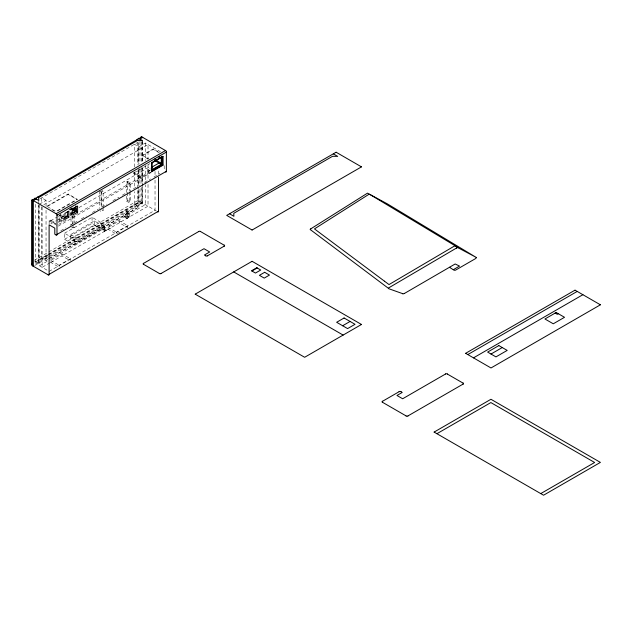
<?xml version="1.0" encoding="UTF-8"?>
<svg xmlns="http://www.w3.org/2000/svg" width="632" height="632" viewBox="0 0 632 632"><rect width="100%" height="100%" fill="white"/><g stroke="black" fill="none" stroke-linecap="round" stroke-linejoin="round"><path stroke-width="0.47" stroke-dasharray="3.16 2.37" d="M124.567 217.005L126.755 210.693L129.189 212.099L129.189 217.155L127 218.411L124.567 217.005L126.755 215.741L129.189 217.155M127.198 217.85L125.618 216.934L127.19 212.399L128.77 213.316L128.77 216.942L127 218.411M128.77 213.316L129.189 212.099M40.156 198.701L137.452 142.532M39.476 204.152L46.041 200.36L46.041 206.285M134.434 166.982L134.434 144.27L138.811 146.798L145.376 143.006L160.496 151.743M43.837 204.689L148.022 144.538L148.022 159.217M46.831 206.285L68.153 193.977L77.191 199.191L77.191 199.665L68.153 194.443L46.831 206.759L46.831 206.285L55.869 211.507L77.191 199.191M147.928 158.988L142.295 155.741L142.295 155.235L153.236 148.915L159.675 152.628M142.295 155.741L153.236 149.421L160.473 153.6M57.575 210.993L76.338 200.154M49.13 223.752L49.13 220.837L50.544 220.015L55.869 223.088L55.869 223.886L50.544 220.813L50.544 220.015M64.353 219.707L61.375 221.429L59.068 220.094L59.068 215.646L60.617 214.754L62.924 216.081L62.924 218.83L60.617 217.503L60.617 214.754M69.481 209.753L71.053 208.844L71.59 209.153L71.59 213.197L68.438 215.014M50.544 220.813L57.37 216.871M58.223 216.381L62.489 213.916M69.315 209.982L71.874 208.505M141.023 176.873L133.147 172.331L133.147 173.342L149.982 163.625M70.01 210.061L71.59 209.153M100.022 191.401L101.365 192.175L103.111 191.164L103.111 206.656M60.617 217.503L62.924 216.081M50.813 223.847L55.94 220.892M56.793 220.394L63.635 216.452M70.468 212.502L72.182 211.515M79.016 207.565L149.958 166.611M59.068 220.094L62.789 217.945L65.096 219.28M126.44 192.444L126.44 181.905L127.538 181.273L130.366 182.901L130.366 192.484M70.587 217.542L150.124 171.62L150.124 172.631L147.864 171.327L147.864 169.471L150.298 168.065M58.428 221.611L64.401 218.166M70.373 214.722L72.08 213.735M58.428 222.409L64.401 218.964M70.373 215.512L72.08 214.532M147.864 171.327L150.298 169.921M126.44 181.905L129.26 183.533L130.366 182.901M58.705 224.407L67.189 219.502M150.124 172.631L141.023 177.884L133.147 173.342M58.215 226.145L151.372 172.362M60.775 230.727L65.902 227.773M70.176 225.3L77.017 221.358M81.291 218.885L86.418 215.931M92.398 212.47L98.379 209.018M101.799 207.043L106.927 204.089M112.915 200.628L118.895 197.176M122.316 195.201L127.443 192.239M133.423 188.786L139.403 185.334M144.53 182.371L150.519 178.919M153.939 176.944L159.92 173.492M71.7 227.117L73.035 227.891L74.789 226.88L74.789 223.973M103.111 207.62L103.111 210.527L101.365 211.538L100.022 210.764M64.519 233.216L92.067 217.313L101.823 222.946L101.823 229.029L74.276 244.932L64.519 239.299L64.519 233.216L74.276 238.849L76.211 237.735L76.211 241.764L70.697 238.58L70.697 234.551L94.326 220.908L99.84 224.091L101.823 222.946M126.44 196.275L126.44 201.071L127.538 200.431L130.366 202.058L130.366 193.439M64.519 239.299L92.067 223.396L101.823 229.029M126.44 201.071L129.26 202.698L130.366 202.058M70.697 238.58L94.326 224.937L99.84 228.12L99.84 224.091M34.412 260.226L138.187 200.312L138.187 189.782M35.281 204.294L35.281 261.743L139.064 201.829L142.563 203.844L142.563 167.82M35.021 262.28L47.842 254.878M48.696 254.38L140.999 201.087L140.999 187.562M48.016 255.399L38.655 260.811L37.778 260.305M48.869 254.909L137.452 203.773L142.563 203.844M47.906 256.861L35.1 264.247L35.977 264.753M48.759 256.363L141.876 202.603L156.317 210.946M34.665 265.511L49.636 256.868M50.489 256.379L142.753 203.109L142.753 186.44M76.211 241.764L99.84 228.12M48.743 258.599L136.583 208.307M41.665 206.719L41.665 258.061L46.041 260.589L48.269 259.302L42.423 257.619M49.114 258.812L138.811 207.027L138.811 189.252M39.476 205.123L39.476 265.796L49.723 259.878M50.576 259.381L145.376 204.657L145.376 185.081M102.044 230.008L104.233 228.745L106.674 230.151L104.485 231.415L102.044 230.008L102.044 224.96L104.904 227.093L104.904 230.72L106.674 230.151M104.904 227.093L103.324 226.177L103.324 229.811L104.896 228.903L106.476 229.819M125.618 216.934L127.19 216.033L128.77 216.942M70.365 258.733L59.116 265.227L59.116 267.218L50.781 262.406L50.781 260.416L62.023 253.922L70.365 258.733L70.365 260.06M127.696 225.632L116.446 232.126L116.446 234.117L108.112 229.305L108.112 227.315L119.353 220.821L127.696 225.632L127.696 227.631L119.353 222.812L63.682 254.878M50.062 262.746L42.131 267.328L42.131 205.677M50.781 262.406L62.023 255.913L70.365 260.724M121.02 221.777L148.022 206.182L148.022 183.675M117.252 233.658L120.467 231.802M142.295 155.235L148.733 158.948M147.864 169.471L150.124 170.782M150.345 172.504L151.001 172.884M139.245 204.12L140.122 204.626M136.575 203.267L137.452 203.773L137.452 170.664M138.811 207.027L134.434 204.499L134.434 191.662M101.776 190.39L103.111 191.164M101.776 209.753L103.111 210.527M108.112 227.315L116.446 232.126M103.324 229.811L104.904 230.72M71.59 213.197L71.053 212.889L71.053 213.9M46.041 200.36L41.665 197.832L41.665 202.769M51.761 209.603L55.869 211.973M65.096 217.582L62.789 216.247L62.789 217.945M59.068 215.646L61.375 216.981L61.375 221.429M49.13 220.837L57.006 225.387M70.697 234.551L76.211 237.735M50.781 260.416L59.116 265.227M35.281 261.743L38.789 263.765L38.789 205.345M39.476 265.796L49.13 271.365L155.03 210.227L155.03 177.213M133.676 204.934L136.22 208.094M103.324 226.177L104.896 228.903M102.044 224.96L104.233 228.745M38.789 263.765L38.655 205.313M164.194 165.718L164.194 170.648M158.506 170.964L158.506 174.053M155.03 171.391L155.03 176.241M153.236 148.915L153.236 149.421M148.022 164.107L148.022 179.765M145.376 143.006L145.376 160.623M145.376 165.513L145.376 184.102M142.753 141.347L142.753 161.934M142.753 167.812L142.753 185.46M142.563 141.244L142.563 162.053M141.876 141.821L141.876 162.408M141.876 167.306L141.876 182.996M141.876 186.922L141.876 202.603M140.999 141.402L140.999 162.89M140.999 169.258L140.999 184.378M139.064 141.457L139.064 163.854M139.064 168.72L139.064 185.271M139.064 189.166L139.064 201.829M138.811 146.798L138.811 164.573M138.811 169.502L138.811 185.302M138.187 142.871L138.187 164.889M138.187 170.632L138.187 188.826M137.452 142.429L137.452 164.889M134.434 171.912L134.434 187.712M129.26 183.533L129.26 191.204M129.26 192.16L129.26 202.698M127.538 181.273L127.538 191.812M127.538 192.768L127.538 200.431M127.19 212.399L127.19 216.033M126.755 210.693L126.755 215.741M119.353 220.821L119.353 222.812M113.665 223.049L113.665 224.06M109.731 225.324L109.731 226.335M104.485 226.367L104.485 231.415M101.365 192.175L101.365 206.696M101.104 190.975L101.104 207.43M99.358 191.014L99.358 208.442M94.326 220.908L94.326 224.937M92.067 217.313L92.067 223.396M74.789 215.259L74.789 223.009M74.276 238.849L74.276 244.932M73.035 215.307L73.035 224.02M73.035 224.984L73.035 227.891M72.783 216.041L72.783 223.783M71.053 207.833L71.053 208.844M71.029 207.367L71.029 224.795M68.153 193.977L68.153 194.443M63.176 214.114L63.176 218.443M62.023 253.922L62.023 255.913M46.041 210.235L46.041 260.589M38.789 201.158L38.789 204.373M139.064 201.932A1.375 0.798 60 0 1 138.1 200.257M35.281 261.846A1.375 0.798 60 0 1 34.744 261.34M141.876 202.706A1.375 0.798 60 0 1 140.912 201.039"/><path stroke-width="0.95" d="M310.683 228.903L367.492 193.147L387.361 203.875L476.299 257.461L458.192 247.831A0.877 0.506 0 0 0 457.323 247.72L457.26 247.736A2.931 1.691 0 0 0 456.391 248.115M456.383 248.107L388.877 287.773A2.417 1.398 0 0 0 388.309 288.232L310.399 229.661M404.551 293.382L455.159 263.978L459.535 266.096L453.278 269.722L449.486 267.281M36.158 198.962L33.354 200.581L33.354 266.269M37.778 197.018L38.655 197.524L137.452 140.486L142.563 140.557L139.064 138.542M139.941 139.048L142.753 137.421M151.656 162.653L162.59 156.341L163.009 156.578L163.009 165.165L152.067 171.485L151.656 171.248L151.656 162.653L152.067 162.89L163.009 156.578M72.388 210.717L73.841 209.871L73.841 208.039M64.756 217.534L67.118 216.176L68.841 217.171L68.841 211.104L64.906 213.379L64.906 219.438L68.841 217.171M72.656 212.968L75.872 211.12L75.872 205.921M151.925 167.125L159.232 162.906L161.5 164.209L161.5 165.055M73.233 212.881L76.148 211.199L76.148 208.449L74.608 207.565M65.254 217.677L66.96 216.689M77.594 212.115L72.783 214.896L72.783 208.829L77.594 206.056L77.594 212.115L73.841 209.871M152.028 169.684L161.5 164.209M151.838 170.379L161.934 164.549L163.009 165.165M151.656 171.248L162.59 164.928L162.59 156.341M143.614 263.354L198.748 231.525M336.106 152.225L226.706 215.386L252.042 230.008M161.113 273.466L204.002 248.708L209.69 251.986L204.436 255.02L205.748 255.778M207.501 255.778L224.131 246.18M252.089 230.032L361.488 166.872M195.249 294.125L252.042 261.34M251.923 271.002L257.177 267.976M342.647 325.749L350.089 321.451M361.441 324.5L304.648 357.285L195.201 294.157M382.526 401.288L399.155 391.69M465.618 353.32L575.017 290.159M467.806 354.584L577.206 291.415M445.536 374.01L402.655 398.768L396.967 395.482L402.213 392.448L400.901 391.69M473.494 357.862L582.894 294.702M558.301 313.709L557.282 314.294L555.173 313.077M491.001 354.038L502.243 347.545M407.901 415.943L463.043 384.114M600.4 304.806L491.001 367.966L465.666 353.343M434.16 432.059L490.953 399.274L600.4 462.403L543.559 495.219L434.113 432.091M436.973 433.678L490.859 402.568L594.633 462.49L540.755 493.6M388.648 288.674L402.782 293.698M453.278 269.722L454.289 270.196A0.845 0.49 0 0 0 455.111 270.267A2.804 1.619 0 0 0 455.98 269.904L475.928 258.385L476.331 257.485M336.161 152.249L361.441 166.848M575.065 290.183L600.353 304.782M333.348 153.868L337.678 156.373L332.558 156.294L233.761 213.332L233.895 216.286L229.566 213.79M139.245 138.432L140.122 138.937M136.575 139.98L137.452 140.486M155.812 160.149L161.326 163.333M155.03 160.71L160.544 163.893M200.502 231.525L224.131 245.169M252.089 261.308L361.488 324.469M447.29 374.01L463.043 383.103M233.714 271.918L343.113 335.079M72.633 208.149L74.149 209.026M72.633 208.939L74.149 209.816M35.281 198.456L38.789 200.478L38.655 197.524M35.1 198.559L35.977 199.064M143.614 264.366L159.367 273.466M382.526 402.3L406.155 415.943M384.382 281.114L314.467 228.903L368.33 194.68A1.943 1.122 0 0 1 369.08 194.348A0.948 0.545 0 0 1 369.981 194.514L458.295 247.697L455.49 246.203A0.877 0.506 0 0 0 454.621 246.085L454.558 246.109A2.899 1.675 0 0 0 453.697 246.48L389.012 284.566L384.477 281.185M161.934 156.918L161.934 164.549M161.279 156.87L161.279 165.347M159.09 156.341L159.09 158.363M158.506 177.15L158.506 211.199L48.23 274.865L32.477 265.764L32.477 200.075L56.106 213.719L165.505 150.558L141.876 136.915L31.6 200.581L31.6 264.247M155.156 158.616L155.156 160.631M152.067 162.89L152.067 171.485M67.648 211.428L67.648 215.465L67.118 215.164L67.118 216.176M56.983 234.44L56.983 215.236L166.382 152.075L166.382 171.28L56.106 234.946L54.794 234.188L54.794 228.12L49.106 224.834L49.106 274.359M138.1 138.993A1.375 0.798 60 0 1 139.064 138.432M34.318 198.906A1.375 0.798 60 0 1 35.281 198.353M158.593 211.246A1.375 0.798 60 0 1 157.629 211.807M49.193 274.407A1.375 0.798 60 0 1 48.23 274.967M166.469 171.327A1.375 0.798 60 0 1 165.505 171.888M57.07 234.488A1.375 0.798 60 0 1 56.106 235.049M165.505 150.456A1.375 0.798 60 0 1 166.469 152.13M56.106 213.616A1.375 0.798 60 0 1 57.07 215.291M140.912 137.365A1.375 0.798 60 0 1 141.876 136.812M31.505 200.526A1.375 0.798 60 0 1 32.477 199.973M32.477 265.875A1.375 0.798 60 0 1 31.505 264.2M445.449 373.954A1.375 0.798 0 0 1 447.377 373.954M399.061 391.635A1.375 0.798 0 0 1 400.996 391.635M382.431 402.355A1.375 0.798 0 0 1 382.431 401.241M407.996 415.998A1.375 0.798 0 0 1 406.06 415.998M463.13 383.047A1.375 0.798 0 0 1 463.13 384.161M161.207 273.514A1.375 0.798 0 0 1 159.28 273.514M207.588 255.834A1.375 0.798 0 0 1 205.661 255.834M224.226 245.113A1.375 0.798 0 0 1 224.226 246.227M198.661 231.47A1.375 0.798 0 0 1 200.589 231.47M143.519 264.421A1.375 0.798 0 0 1 143.519 263.307M404.448 293.351A1.825 1.051 0 0 1 402.758 293.841M310.241 229.685A1.169 0.671 0 0 1 310.723 228.942M256.782 267.747L251.536 270.78L255.47 273.056L260.724 270.022L256.782 267.747M264.658 272.297L259.412 275.331L264.223 278.104L269.477 275.078L264.658 272.297M344.085 317.991L336.651 322.288L347.592 328.601L355.026 324.303L344.085 317.991M498.853 345.593L487.612 352.079L495.946 356.898L507.196 350.405L498.853 345.593M556.184 312.492L544.942 318.986L553.277 323.797L564.526 317.303L556.184 312.492"/></g></svg>
